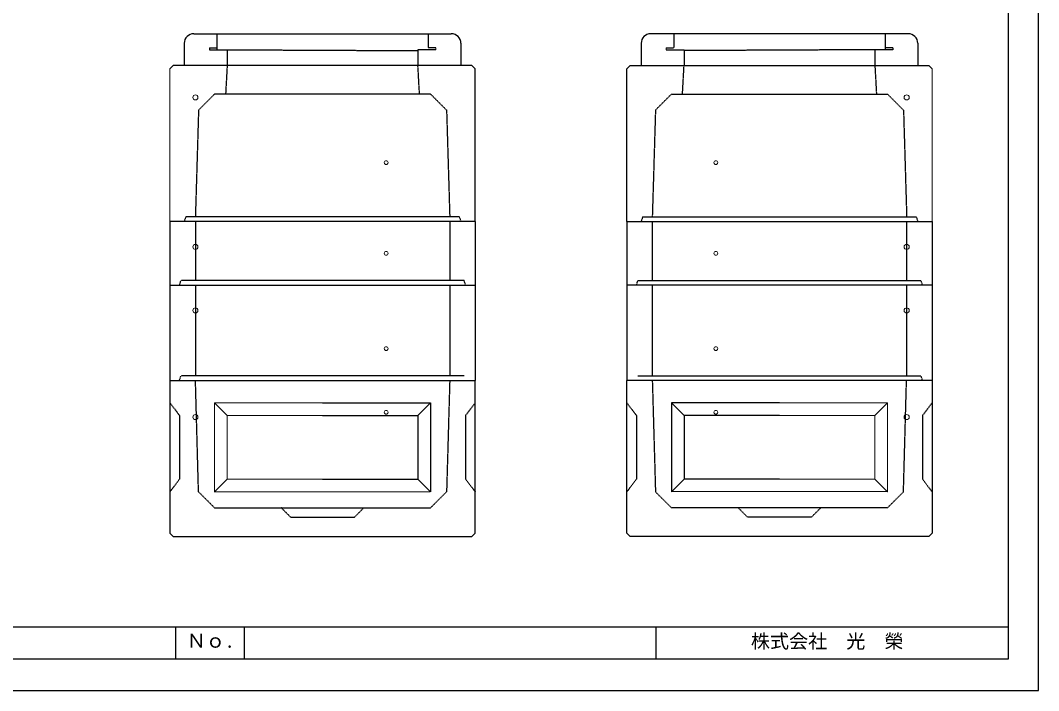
# Model space of a CAD drawing. Units: millimetres, scale not verified. Extents: x -297 to 298, y -210 to 211.
# Drawn here: x -22.3 to 297.9, y -210 to 0.7 of the extents above; entities that cross this region are included whole.
import ezdxf
from ezdxf.enums import TextEntityAlignment as Align

# ---------------------------------------------------------------- set-up
doc = ezdxf.new("R2010")
doc.units = ezdxf.units.MM
doc.linetypes.add('USER2', pattern=[4.7625, 3.175, -1.5875])
doc.layers.add('0-0', color=7, linetype='Continuous')
for name, color, linetype, lineweight in [('0-1_0', 9, 'Continuous', 25), ('0-3_pen1実線', 4, 'Continuous', 13), ('0-4_pen2実線', 3, 'Continuous', 13), ('0-5_pen3実線', 7, 'Continuous', 25), ('0-6_pen4実線', 7, 'Continuous', 25), ('0-7_pen2破線', 3, 'USER2', 25), ('0-9_draw', 7, 'Continuous', 13)]:
    doc.layers.add(name, color=color, linetype=linetype, lineweight=lineweight)
doc.styles.add('ＭＳ ゴシック', font='')
doc.styles.get('ＭＳ ゴシック').set_extended_font_data('MS Gothic')

# ---------------------------------------------------------------- blocks, each defined once
blk = doc.blocks.new('部分図 1')
at = {"layer": '0-1_0'}
blk.add_lwpolyline([(0.1, 0.3), (11898.1, 0.3), (11898.1, 8410.3), (0.1, 8410.3)], close=True, dxfattribs=at)
at = {"layer": '0-3_pen1実線'}
for p, q in [((7994, 4023.24), (7999.96, 4029.2)), ((9668, 4023.24), (9662.04, 4029.2))]:
    blk.add_line(p, q, dxfattribs=at)
at = {"layer": '0-4_pen2実線'}
for p, q in [((8106, 4041.2), (8106, 4029.2)), ((9556, 4041.2), (9556, 4029.2))]:
    blk.add_line(p, q, dxfattribs=at)
for centre, radius in [((6594, 3729.2), 16), ((11068, 3729.2), 16), ((7794, 3319.2), 12), ((9868, 3319.2), 12), ((6594, 2789), 16), ((7794, 2749), 12), ((9868, 2749), 12), ((11068, 2789), 16), ((6594, 2390), 16), ((11068, 2390), 16), ((7794, 2150), 12), ((9868, 2150), 12), ((6594, 1719.9), 16), ((7794, 1749.9), 12), ((9868, 1749.9), 12), ((11068, 1719.9), 16)]:
    blk.add_circle(centre, radius, dxfattribs=at)
at = {"layer": '0-5_pen3実線'}
for p, q in [((6584, 4129.2), (8204, 4129.2)), ((11078, 4129.2), (9458, 4129.2)), ((6524, 4069.2), (6524, 3929.2)), ((8264, 4069.2), (8264, 3929.2)), ((9398, 4069.2), (9398, 3929.2)), ((11138, 4069.2), (11138, 3929.2)), ((8334, 3929.2), (6454, 3929.2)), ((8354, 3909.2), (8334, 3929.2)), ((8354, 2949.2), (8354, 3909.2)), ((9308, 3909.2), (9328, 3929.2)), ((9308, 2949.2), (9308, 3909.2)), ((9328, 3929.2), (11208, 3929.2)), ((8354, 2949.2), (6434, 2949.2)), ((8354, 2949), (8354, 2549)), ((9308, 2949.2), (11228, 2949.2)), ((9308, 2949), (9308, 2549)), ((6434, 2550), (6434, 1950)), ((8354, 2550), (8354, 1950)), ((9308, 2550), (9308, 1950)), ((11228, 2550), (11228, 1950)), ((6434, 1950), (8354, 1950)), ((6434, 1949.9), (6434, 989.9)), ((8354, 989.9), (8354, 1949.9)), ((11228, 1950), (9308, 1950)), ((9308, 989.9), (9308, 1949.9)), ((11228, 1949.9), (11228, 989.9)), ((7394, 1809.9), (8074, 1809.9)), ((8074, 1809.9), (7994, 1729.9)), ((8074, 1809.9), (8074, 1249.9)), ((10268, 1809.9), (9588, 1809.9)), ((9588, 1809.9), (9668, 1729.9)), ((9588, 1809.9), (9588, 1249.9)), ((7394, 1729.9), (7994, 1729.9)), ((7994, 1729.9), (7994, 1329.9)), ((10268, 1729.9), (9668, 1729.9)), ((9668, 1729.9), (9668, 1329.9)), ((7394, 1329.9), (7994, 1329.9)), ((7994, 1329.9), (8074, 1249.9)), ((9668, 1329.9), (9588, 1249.9)), ((10268, 1329.9), (9668, 1329.9)), ((6714, 1249.9), (8071.06, 1252.84)), ((10948, 1249.9), (9590.94, 1252.84)), ((6434, 989.9), (6454, 969.9)), ((6454, 969.9), (8334, 969.9)), ((8354, 989.9), (8334, 969.9)), ((9308, 989.9), (9328, 969.9)), ((11208, 969.9), (9328, 969.9)), ((11228, 989.9), (11208, 969.9)), ((6900.1, 400.3), (6900.1, 200.3))]:
    blk.add_line(p, q, dxfattribs=at)
for points in [[(6434, 2949), (6434, 2549), (8354, 2549)], [(11228, 2949), (11228, 2549), (9308, 2549)]]:
    blk.add_lwpolyline(points, dxfattribs=at)
for centre, start, end in [((6584, 4069.2), 90, 180), ((8204, 4069.2), 0, 90), ((9458, 4069.2), 90, 180), ((11078, 4069.2), 0, 90)]:
    blk.add_arc(centre, 60, start, end, dxfattribs=at)
at = {"layer": '0-6_pen4実線'}
for p, q in [((200.1, 400.3), (11709.1, 400.3)), ((6470.1, 400.3), (6470.1, 200.3)), ((9490.1, 400.3), (9490.1, 200.3))]:
    blk.add_line(p, q, dxfattribs=at)
blk.add_lwpolyline([(200.1, 200.3), (11709.1, 200.3), (11709.1, 8215.3), (200.1, 8215.3)], close=True, dxfattribs=at)
at = {"layer": '0-7_pen2破線'}
for p, q in [((6730, 4129.2), (6730, 4029.2)), ((8058, 4129.2), (8058, 4041.2)), ((9604, 4129.2), (9604, 4041.2)), ((10932, 4129.2), (10932, 4029.2)), ((6682, 4041.2), (6730, 4041.2)), ((6682, 4041.2), (6682, 4029.2)), ((8106, 4041.2), (8058, 4041.2)), ((9556, 4041.2), (9604, 4041.2)), ((10980, 4041.2), (10932, 4041.2)), ((10980, 4041.2), (10980, 4029.2)), ((6682, 4029.2), (7994, 4023.24)), ((6794, 4029.2), (6794, 3929.2)), ((7994, 4029.2), (7994, 3929.2)), ((8106, 4029.2), (7994, 4029.2)), ((9556, 4029.2), (9668, 4029.2)), ((10980, 4029.2), (9668, 4023.24)), ((9668, 4029.2), (9668, 3929.2)), ((10868, 4029.2), (10868, 3929.2)), ((6794, 3929.2), (6784, 3749.2)), ((8004, 3749.2), (7994, 3929.2)), ((9658, 3749.2), (9668, 3929.2)), ((10868, 3929.2), (10878, 3749.2)), ((6614, 3649.2), (6714, 3749.2)), ((7394, 3749.2), (6714, 3749.2)), ((8074, 3749.2), (7394, 3749.2)), ((8074, 3749.2), (8174, 3649.2)), ((9588, 3749.2), (9488, 3649.2)), ((9588, 3749.2), (10268, 3749.2)), ((10268, 3749.2), (10948, 3749.2)), ((11048, 3649.2), (10948, 3749.2)), ((6614, 3649.2), (6594, 2979.2)), ((8174, 3649.2), (8194, 2979.2)), ((9488, 3649.2), (9468, 2979.2)), ((11048, 3649.2), (11068, 2979.2)), ((6534, 2979.2), (6524, 2949.2)), ((7394, 2979.2), (6534, 2979.2)), ((6594, 2949), (6594, 2579)), ((8254, 2979.2), (7394, 2979.2)), ((8194, 2949), (8194, 2579)), ((8254, 2979.2), (8264, 2949.2)), ((9408, 2979.2), (9398, 2949.2)), ((9408, 2979.2), (10268, 2979.2)), ((9468, 2949), (9468, 2579)), ((10268, 2979.2), (11128, 2979.2)), ((11068, 2949), (11068, 2579)), ((11128, 2979.2), (11138, 2949.2)), ((6494, 2549), (6504, 2579)), ((7394, 2579), (6504, 2579)), ((8284, 2579), (7394, 2579)), ((8294, 2549), (8284, 2579)), ((9368, 2549), (9378, 2579)), ((9378, 2579), (10268, 2579)), ((10268, 2579), (11158, 2579)), ((11168, 2549), (11158, 2579)), ((6594, 2550), (6594, 1980)), ((8194, 2550), (8194, 1980)), ((9468, 2550), (9468, 1980)), ((11068, 2550), (11068, 1980)), ((6494, 1950), (6504, 1980)), ((7394, 1980), (6504, 1980)), ((6614, 1249.9), (6594.82, 1949.9)), ((8284, 1980), (7394, 1980)), ((9378, 1980), (10268, 1980)), ((10268, 1980), (11158, 1980)), ((11048, 1249.9), (11067.18, 1949.9)), ((11168, 1950), (11158, 1980)), ((6434, 1809.9), (6494, 1729.9)), ((8354, 1809.9), (8294, 1729.9)), ((9308, 1809.9), (9368, 1729.9)), ((11228, 1809.9), (11168, 1729.9)), ((8294, 1729.9), (8294, 1329.9)), ((9368, 1729.9), (9368, 1329.9)), ((8294, 1329.9), (8354, 1249.9)), ((9368, 1329.9), (9308, 1249.9)), ((6714, 1149.9), (6614, 1249.9)), ((10948, 1149.9), (11048, 1249.9)), ((6714, 1149.9), (8074, 1149.9)), ((7194, 1089.9), (7134, 1149.9)), ((7194, 1089.9), (7594, 1089.9)), ((7594, 1089.9), (7654, 1149.9)), ((10948, 1149.9), (9588, 1149.9)), ((10068, 1089.9), (10008, 1149.9)), ((10468, 1089.9), (10068, 1089.9)), ((10468, 1089.9), (10528, 1149.9))]:
    blk.add_line(p, q, dxfattribs=at)
for points in [[(8194, 1949.9), (8174, 1249.9), (8074, 1149.9)], [(9468, 1949.9), (9488, 1249.9), (9588, 1149.9)], [(6494, 1729.9), (6494, 1329.9), (6434, 1249.9)], [(11168, 1729.9), (11168, 1329.9), (11228, 1249.9)]]:
    blk.add_lwpolyline(points, dxfattribs=at)
at = {"layer": '0-9_draw'}
for p, q in [((6434, 3909.2), (6454, 3929.2)), ((6434, 3909.2), (6434, 2949.2)), ((11228, 3909.2), (11208, 3929.2)), ((11228, 3909.2), (11228, 2949.2)), ((6714, 1809.9), (7394, 1809.9)), ((6714, 1809.9), (6714, 1249.9)), ((6714, 1809.9), (6794, 1729.9)), ((10948, 1809.9), (10268, 1809.9)), ((10948, 1809.9), (10868, 1729.9)), ((10948, 1809.9), (10948, 1249.9)), ((6794, 1729.9), (7394, 1729.9)), ((6794, 1729.9), (6794, 1329.9)), ((10868, 1729.9), (10268, 1729.9)), ((10868, 1729.9), (10868, 1329.9)), ((6794, 1329.9), (6714, 1249.9)), ((6794, 1329.9), (7394, 1329.9)), ((10868, 1329.9), (10268, 1329.9)), ((10868, 1329.9), (10948, 1249.9))]:
    blk.add_line(p, q, dxfattribs=at)
at = {"layer": '0-5_pen3実線', "style": 'ＭＳ ゴシック'}
for s, p in [('Ｎｏ.', (6539.8, 243.63)), ('株式会社\u3000光\u3000榮', (10088.1, 240.3))]:
    blk.add_text(s, height=87.98, dxfattribs=at).set_placement(p, align=Align.BOTTOM_LEFT)

msp = doc.modelspace()

# ---------------------------------------------------------------- block references
at = {"layer": '0-0', "xscale": 0.05, "yscale": 0.05}
msp.add_blockref('部分図 1', (-297, -210), dxfattribs=at)

doc.saveas('drawing.dxf')
